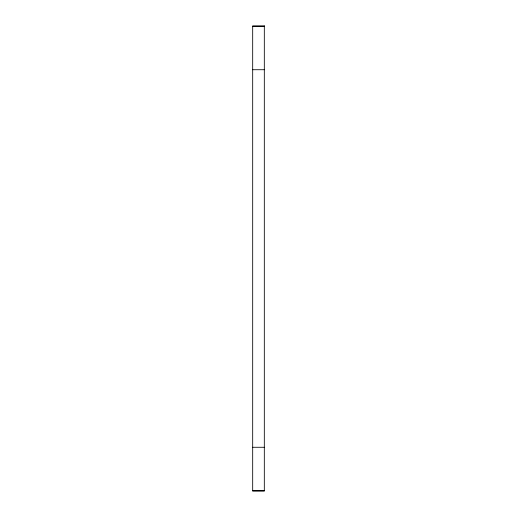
<?xml version="1.0" encoding="UTF-8"?>
<svg xmlns="http://www.w3.org/2000/svg" width="517" height="517" viewBox="0 0 517 517"><rect width="100%" height="100%" fill="white"/><g stroke="black" fill="none" stroke-linecap="round" stroke-linejoin="round"><path stroke-width="0.78" d="M252.684 26.516L264.316 26.516M252.684 69.724L264.316 69.724M252.684 447.276L264.316 447.276M252.684 490.484L264.316 490.484M264.316 25.85L252.684 25.85L252.684 491.15L264.316 491.15L264.316 25.85"/></g></svg>
